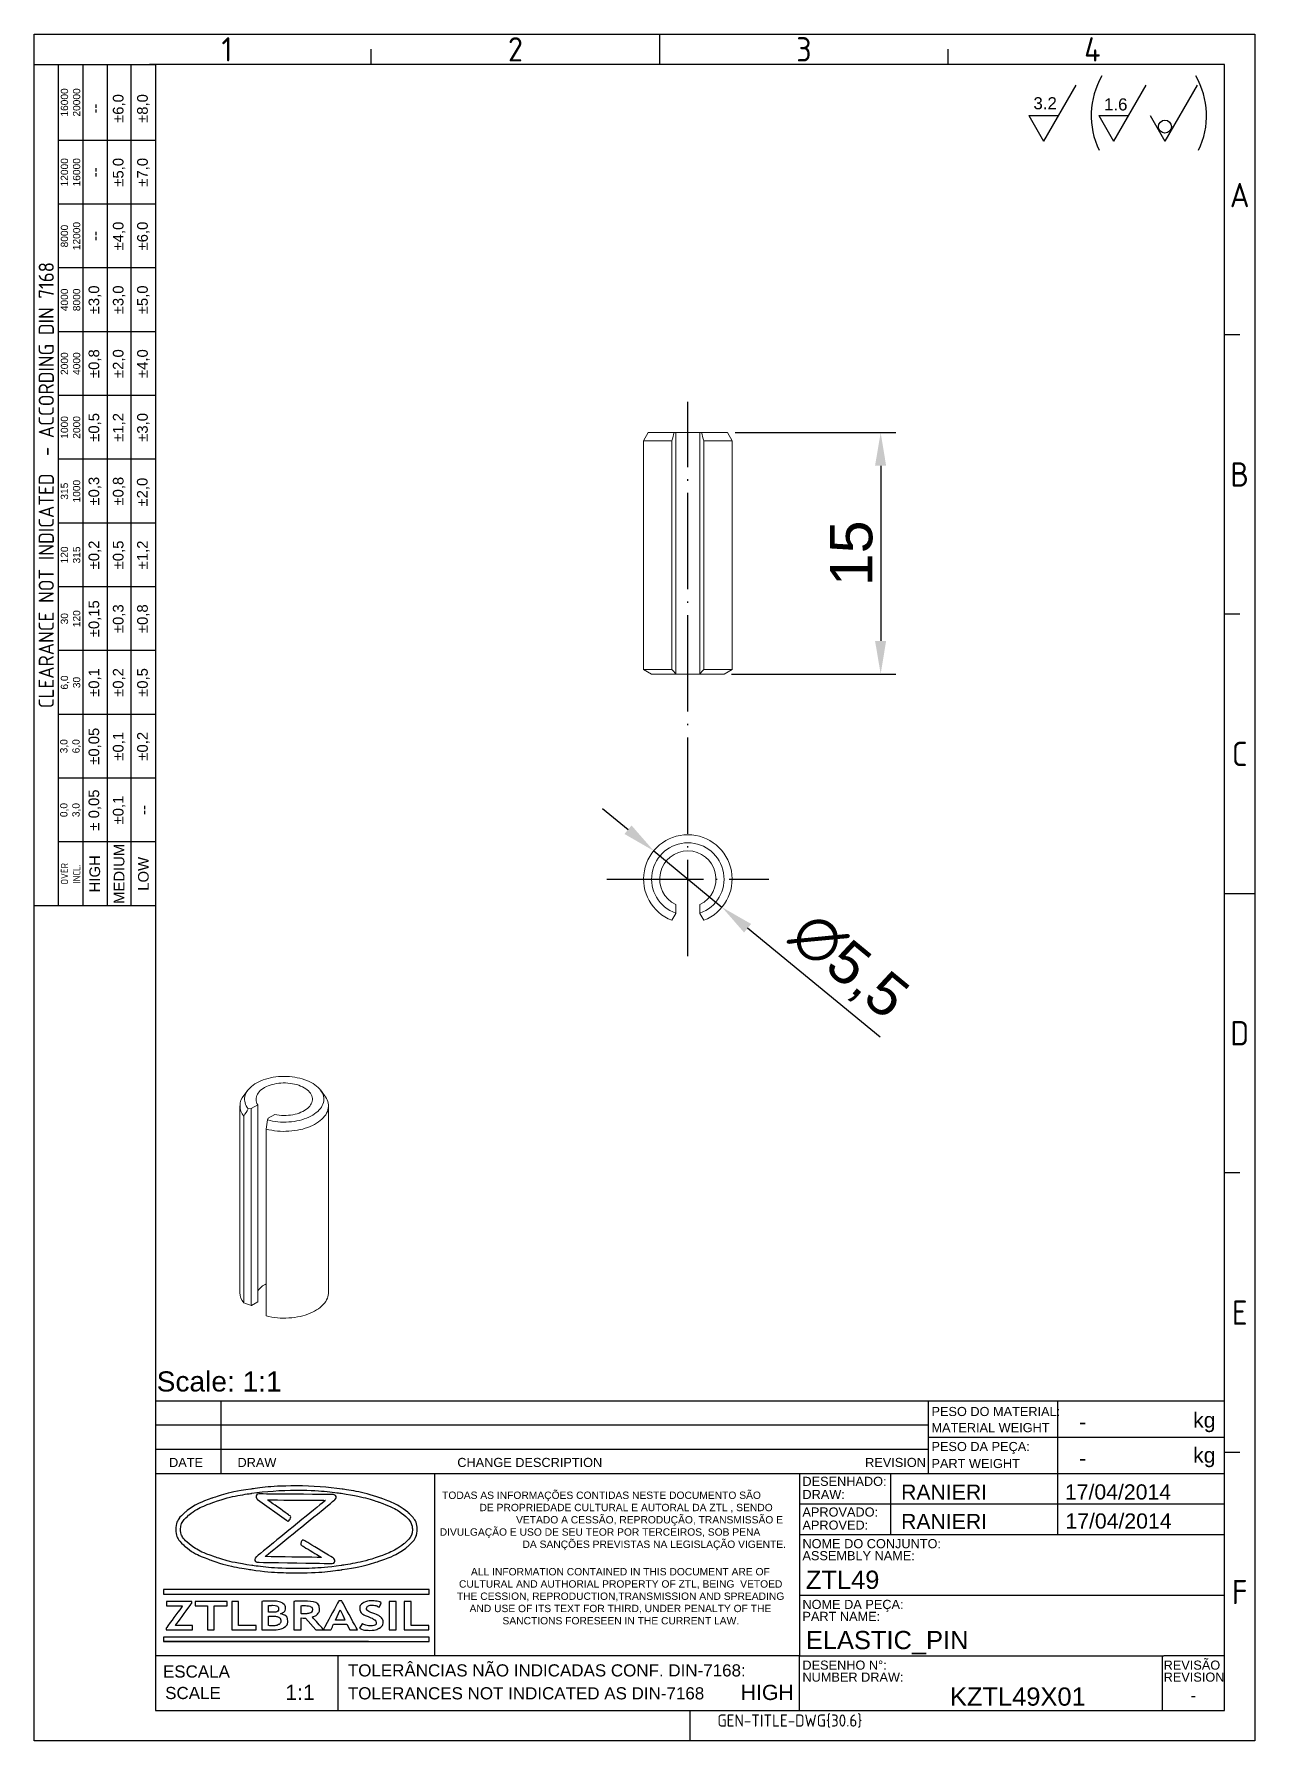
# Model space of a CAD drawing. Header units: millimetres. Extents: x 4656 to 4732, y 1328 to 1434.
import ezdxf
from ezdxf.enums import TextEntityAlignment as Align

# ---------------------------------------------------------------- set-up
doc = ezdxf.new("R2010")
doc.units = ezdxf.units.MM
doc.linetypes.add('ACAD_ISO02W100', pattern=[15, 12, -3])
doc.linetypes.add('ACAD_ISO04W100', pattern=[30, 24, -3, 0, -3])
for name, color, linetype, lineweight in [('AM_0', 7, 'Continuous', 40), ('AM_4', 1, 'ACAD_ISO04W100', 25), ('AM_5', 5, 'Continuous', 25), ('AM_8', 40, 'ACAD_ISO02W100', 35)]:
    doc.layers.add(name, color=color, linetype=linetype, lineweight=lineweight)
doc.layers.add('Camada 1', color=7, linetype='Continuous')
doc.styles.add('ACISOTS', font='isocp.shx', dxfattribs={"height": 1})
doc.styles.get("Standard").update_dxf_attribs({"font": 'arial.ttf'})
doc.dimstyles.new('ISO-25', dxfattribs={"dimscale": 0.75, "dimtxt": 3.5, "dimasz": 2.75, "dimexe": 1.25, "dimexo": 0.625, "dimtad": 1, "dimtxsty": 'Standard', "dimcen": 2.5, "dimadec": 0, "dimazin": 0, "dimtfac": 1, "dimtmove": 0, "dimatfit": 3, "dimfxl": 1, "dimarcsym": 0})

# ---------------------------------------------------------------- blocks, each defined once
blk = doc.blocks.new('*D20')
at = {"layer": 'AM_5', "color": 0, "lineweight": -2, "ltscale": 0.25, "transparency": 16777216}
for p, q in [((4700.05, 1409.19), (4710.04, 1409.19)), ((4709.1, 1407.13), (4709.1, 1396.25)), ((4699.84, 1394.19), (4710.04, 1394.19))]:
    blk.add_line(p, q, dxfattribs=at)
at = {"layer": 'AM_5', "color": 0, "ltscale": 0.25, "transparency": 16777216}
for points in [[(4708.75, 1407.13), (4709.44, 1407.13), (4709.1, 1409.19)], [(4708.75, 1396.25), (4709.44, 1396.25), (4709.1, 1394.19)]]:
    blk.add_solid(points, dxfattribs=at)
at = {"layer": 'Defpoints', "color": 0, "ltscale": 0.25, "transparency": 16777216}
for p in [(4699.58, 1409.19), (4699.37, 1394.19), (4709.1, 1394.19)]:
    blk.add_point(p, dxfattribs=at)
at = {"layer": 'AM_5', "color": 0, "ltscale": 0.25, "transparency": 16777216, "insert": (4707.29, 1401.69), "char_height": 2.625, "attachment_point": 5, "rotation": 90}
blk.add_mtext('15', dxfattribs=at)
blk = doc.blocks.new('*D21')
at = {"layer": 'AM_5', "color": 0, "lineweight": -2, "ltscale": 0.25, "transparency": 16777216}
for p, q in [((4693.4, 1384.51), (4691.81, 1385.82)), ((4695, 1383.2), (4699.24, 1379.7)), ((4709.06, 1371.62), (4700.83, 1378.39))]:
    blk.add_line(p, q, dxfattribs=at)
at = {"layer": 'AM_5', "color": 0, "ltscale": 0.25, "transparency": 16777216}
for points in [[(4693.62, 1384.78), (4693.18, 1384.25), (4695, 1383.2)], [(4701.05, 1378.66), (4700.61, 1378.13), (4699.24, 1379.7)]]:
    blk.add_solid(points, dxfattribs=at)
at = {"layer": 'Defpoints', "color": 0, "ltscale": 0.25, "transparency": 16777216}
for p in [(4695, 1383.2), (4699.24, 1379.7)]:
    blk.add_point(p, dxfattribs=at)
at = {"layer": 'AM_5', "color": 0, "ltscale": 0.25, "transparency": 16777216, "insert": (4707.07, 1375.96), "char_height": 2.625, "attachment_point": 5, "rotation": 320.5273}
blk.add_mtext('∅5,5', dxfattribs=at)

msp = doc.modelspace()

# ---------------------------------------------------------------- linework, layer by layer
at = {"color": 135, "lineweight": 25}
for p, q in [((4656.496, 1327.901), (4656.496, 1433.949)), ((4656.496, 1433.949), (4732.352, 1433.949)), ((4695.368, 1432.062), (4695.368, 1433.949)), ((4732.352, 1433.949), (4732.352, 1327.901)), ((4677.441, 1432.062), (4677.441, 1433.006)), ((4713.294, 1432.062), (4713.294, 1433.006)), ((4658.006, 1379.793), (4658.006, 1432.062)), ((4659.515, 1432.062), (4659.515, 1379.793)), ((4661.025, 1432.062), (4661.025, 1379.793)), ((4662.534, 1379.793), (4662.534, 1432.062)), ((4664.044, 1427.345), (4658.006, 1427.345)), ((4664.044, 1423.382), (4658.006, 1423.382)), ((4664.044, 1419.42), (4658.006, 1419.42)), ((4664.044, 1415.457), (4658.006, 1415.457)), ((4731.409, 1415.268), (4730.465, 1415.268)), ((4664.044, 1411.494), (4658.006, 1411.494)), ((4664.044, 1407.532), (4658.006, 1407.532)), ((4664.044, 1403.569), (4658.006, 1403.569)), ((4664.044, 1399.606), (4658.006, 1399.606)), ((4731.409, 1397.908), (4730.465, 1397.908)), ((4664.044, 1395.644), (4658.006, 1395.644)), ((4664.044, 1391.681), (4658.006, 1391.681)), ((4664.044, 1387.718), (4658.006, 1387.718)), ((4664.044, 1383.756), (4658.006, 1383.756)), ((4730.465, 1380.548), (4732.352, 1380.548)), ((4731.409, 1363.188), (4730.465, 1363.188)), ((4731.409, 1345.827), (4730.465, 1345.827)), ((4697.255, 1327.901), (4697.255, 1329.788)), ((4732.352, 1327.901), (4656.496, 1327.901))]:
    msp.add_line(p, q, dxfattribs=at)
for p, q in [((4730.465, 1432.062), (4663.667, 1432.062)), ((4664.044, 1432.062), (4664.044, 1329.788)), ((4730.465, 1329.788), (4730.465, 1432.062)), ((4664.044, 1349.035), (4730.465, 1349.035)), ((4664.044, 1349.035), (4664.044, 1329.788)), ((4664.044, 1349.035), (4712.067, 1349.035)), ((4668.121, 1344.507), (4668.121, 1349.035)), ((4712.067, 1344.507), (4712.067, 1349.035)), ((4720.087, 1349.035), (4720.087, 1346.771)), ((4730.465, 1329.788), (4730.465, 1349.035)), ((4712.067, 1347.526), (4664.044, 1347.526)), ((4664.044, 1346.016), (4712.067, 1346.016)), ((4712.067, 1346.771), (4730.465, 1346.771)), ((4720.087, 1346.771), (4720.087, 1344.507)), ((4664.044, 1344.507), (4704.048, 1344.507)), ((4681.379, 1344.507), (4681.379, 1333.185)), ((4704.048, 1344.507), (4704.048, 1337.336)), ((4704.048, 1344.507), (4730.465, 1344.507)), ((4709.709, 1344.507), (4709.709, 1340.733)), ((4720.087, 1344.507), (4720.087, 1340.733)), ((4704.048, 1342.62), (4730.465, 1342.62)), ((4704.048, 1340.733), (4730.465, 1340.733)), ((4704.048, 1337.336), (4704.048, 1333.185)), ((4704.048, 1336.959), (4730.465, 1336.959)), ((4704.048, 1333.185), (4664.044, 1333.185)), ((4675.366, 1333.185), (4675.366, 1329.788)), ((4704.048, 1329.788), (4704.048, 1333.185)), ((4704.048, 1333.185), (4726.692, 1333.185)), ((4726.599, 1333.185), (4726.599, 1329.788)), ((4730.465, 1333.185), (4726.692, 1333.185)), ((4664.044, 1329.788), (4730.465, 1329.788)), ((4664.044, 1329.788), (4730.465, 1329.788))]:
    msp.add_line(p, q)
at = {"color": 7, "linetype": 'Continuous', "lineweight": 15}
for p, q in [((4669.789, 1368.349), (4669.525, 1368.008)), ((4674.546, 1368.008), (4674.283, 1368.349)), ((4669.286, 1367.361), (4669.286, 1355.755)), ((4669.803, 1367.171), (4669.988, 1367.199)), ((4670.387, 1367.43), (4669.988, 1367.199)), ((4669.988, 1367.199), (4669.988, 1354.961)), ((4670.387, 1355.18), (4670.387, 1367.43)), ((4674.786, 1355.755), (4674.786, 1367.361)), ((4669.521, 1355.113), (4669.521, 1366.719)), ((4670.924, 1365.909), (4670.924, 1354.304)), ((4671.049, 1366.587), (4670.999, 1366.481)), ((4671.049, 1366.587), (4671.448, 1366.818)), ((4670.387, 1355.18), (4670.005, 1354.96))]:
    msp.add_line(p, q, dxfattribs=at)
at = {"color": 135, "lineweight": 25}
msp.add_lwpolyline([(4664.044, 1432.062), (4664.044, 1379.793), (4656.496, 1379.793), (4656.496, 1432.062)], close=True, dxfattribs=at)
at = {"color": 7, "linetype": 'Continuous', "lineweight": 15, "flags": 128}
for points in [[(4670.999, 1366.481), (4671.155, 1366.442), (4671.316, 1366.411), (4671.48, 1366.385), (4671.646, 1366.366), (4671.814, 1366.354), (4671.984, 1366.349), (4672.153, 1366.35), (4672.322, 1366.358), (4672.49, 1366.373), (4672.655, 1366.394), (4672.818, 1366.422), (4672.977, 1366.456), (4673.131, 1366.497), (4673.28, 1366.543), (4673.423, 1366.596), (4673.56, 1366.654), (4673.69, 1366.717), (4673.811, 1366.785), (4673.924, 1366.858), (4674.029, 1366.935), (4674.123, 1367.016), (4674.208, 1367.101), (4674.283, 1367.189), (4674.346, 1367.28), (4674.399, 1367.373), (4674.441, 1367.468), (4674.471, 1367.564), (4674.49, 1367.661), (4674.497, 1367.759), (4674.492, 1367.857), (4674.476, 1367.954), (4674.448, 1368.051), (4674.409, 1368.146), (4674.358, 1368.239), (4674.297, 1368.331), (4674.224, 1368.419), (4674.141, 1368.505), (4674.049, 1368.586), (4673.946, 1368.665), (4673.835, 1368.738), (4673.715, 1368.808), (4673.587, 1368.872), (4673.452, 1368.931), (4673.31, 1368.984), (4673.162, 1369.032), (4673.009, 1369.074), (4672.851, 1369.109), (4672.689, 1369.139), (4672.524, 1369.161), (4672.357, 1369.177), (4672.188, 1369.187), (4672.018, 1369.19), (4671.849, 1369.185), (4671.68, 1369.175), (4671.514, 1369.157), (4671.349, 1369.133), (4671.188, 1369.103), (4671.031, 1369.066), (4670.879, 1369.023), (4670.732, 1368.974), (4670.591, 1368.919), (4670.457, 1368.859), (4670.331, 1368.794), (4670.213, 1368.724), (4670.103, 1368.649), (4670.003, 1368.57), (4669.912, 1368.487), (4669.832, 1368.401), (4669.761, 1368.312), (4669.702, 1368.22), (4669.654, 1368.127), (4669.617, 1368.031), (4669.591, 1367.934), (4669.577, 1367.837), (4669.575, 1367.739), (4669.584, 1367.641), (4669.605, 1367.544), (4669.638, 1367.448), (4669.682, 1367.354), (4669.737, 1367.261), (4669.803, 1367.171)], [(4671.448, 1366.818), (4671.585, 1366.793), (4671.724, 1366.775), (4671.866, 1366.764), (4672.009, 1366.759), (4672.152, 1366.761), (4672.294, 1366.77), (4672.435, 1366.786), (4672.572, 1366.808), (4672.707, 1366.836), (4672.837, 1366.871), (4672.961, 1366.912), (4673.079, 1366.958), (4673.19, 1367.01), (4673.294, 1367.067), (4673.389, 1367.129), (4673.475, 1367.195), (4673.552, 1367.265), (4673.618, 1367.338), (4673.674, 1367.414), (4673.719, 1367.492), (4673.752, 1367.572), (4673.774, 1367.654), (4673.785, 1367.736), (4673.784, 1367.819), (4673.771, 1367.901), (4673.746, 1367.982), (4673.71, 1368.062), (4673.663, 1368.14), (4673.605, 1368.216), (4673.537, 1368.288), (4673.458, 1368.357), (4673.37, 1368.422), (4673.273, 1368.483), (4673.168, 1368.539), (4673.055, 1368.59), (4672.936, 1368.635), (4672.81, 1368.675), (4672.679, 1368.708), (4672.544, 1368.735), (4672.406, 1368.756), (4672.265, 1368.77), (4672.122, 1368.778), (4671.979, 1368.779), (4671.836, 1368.772), (4671.695, 1368.76), (4671.556, 1368.74), (4671.42, 1368.714), (4671.288, 1368.682), (4671.162, 1368.644), (4671.041, 1368.6), (4670.926, 1368.55), (4670.82, 1368.495), (4670.721, 1368.435), (4670.631, 1368.371), (4670.55, 1368.303), (4670.48, 1368.231), (4670.42, 1368.156), (4670.37, 1368.079), (4670.332, 1367.999), (4670.305, 1367.918), (4670.29, 1367.836), (4670.286, 1367.754), (4670.294, 1367.671), (4670.314, 1367.589), (4670.345, 1367.509), (4670.387, 1367.43)], [(4674.546, 1368.008), (4674.608, 1367.922), (4674.666, 1367.824), (4674.713, 1367.724), (4674.748, 1367.622), (4674.772, 1367.52), (4674.784, 1367.417), (4674.785, 1367.313), (4674.773, 1367.21), (4674.75, 1367.107), (4674.716, 1367.005), (4674.67, 1366.905), (4674.613, 1366.807), (4674.545, 1366.711), (4674.466, 1366.618), (4674.377, 1366.528), (4674.278, 1366.442), (4674.17, 1366.36), (4674.052, 1366.282), (4673.926, 1366.208), (4673.792, 1366.139), (4673.65, 1366.076), (4673.502, 1366.018), (4673.347, 1365.966), (4673.186, 1365.919), (4673.021, 1365.879), (4672.852, 1365.845), (4672.679, 1365.818), (4672.503, 1365.797), (4672.325, 1365.782), (4672.147, 1365.775), (4671.967, 1365.774), (4671.788, 1365.78), (4671.61, 1365.793), (4671.434, 1365.812), (4671.26, 1365.838), (4671.09, 1365.87), (4670.924, 1365.909)], [(4670.924, 1354.304), (4671.09, 1354.265), (4671.26, 1354.232), (4671.434, 1354.206), (4671.61, 1354.187), (4671.788, 1354.174), (4671.967, 1354.169), (4672.147, 1354.169), (4672.325, 1354.177), (4672.503, 1354.191), (4672.679, 1354.212), (4672.852, 1354.239), (4673.021, 1354.273), (4673.186, 1354.314), (4673.347, 1354.36), (4673.502, 1354.412), (4673.65, 1354.47), (4673.792, 1354.534), (4673.926, 1354.602), (4674.052, 1354.676), (4674.17, 1354.754), (4674.278, 1354.837), (4674.377, 1354.923), (4674.466, 1355.013), (4674.545, 1355.106), (4674.613, 1355.202), (4674.67, 1355.3), (4674.716, 1355.4), (4674.75, 1355.501), (4674.773, 1355.604), (4674.785, 1355.707), (4674.786, 1355.755)]]:
    msp.add_lwpolyline(points, dxfattribs=at)
at = {"color": 7, "linetype": 'Continuous', "lineweight": 15}
for centre, radius, start, end in [((4670.297, 1367.361), 1.007, 140.01427, 219.59516), ((4670.347, 1355.779), 1.061, 181.31417, 218.8922), ((4671.391, 1355.184), 1.209, 112.72908, 146.09495)]:
    msp.add_arc(centre, radius, start, end, dxfattribs=at)
for points in [[(4669.803, 1367.171), (4669.709, 1367.02), (4669.615, 1366.87), (4669.521, 1366.719)], [(4670.924, 1365.909), (4670.949, 1366.1), (4670.974, 1366.29), (4670.999, 1366.481)], [(4669.521, 1355.113), (4669.676, 1355.062), (4669.832, 1355.011), (4669.988, 1354.961)], [(4669.988, 1354.961), (4669.994, 1354.96), (4670, 1354.96), (4670.005, 1354.96)]]:
    msp.add_open_spline(points, degree=3, dxfattribs=at)
at = {"layer": 'AM_0', "color": 7, "linetype": 'Continuous', "lineweight": 15}
for p, q in [((4694.657, 1409.188), (4694.368, 1408.688)), ((4694.368, 1408.688), (4694.368, 1394.477)), ((4696.126, 1408.688), (4694.368, 1408.688)), ((4694.657, 1409.188), (4699.579, 1409.188)), ((4696.126, 1394.477), (4696.126, 1408.688)), ((4696.368, 1409.188), (4696.368, 1394.201)), ((4697.868, 1394.201), (4697.868, 1409.188)), ((4699.868, 1408.688), (4698.11, 1408.688)), ((4698.11, 1408.688), (4698.11, 1394.477)), ((4699.868, 1408.688), (4699.579, 1409.188)), ((4699.868, 1394.477), (4699.868, 1408.688)), ((4694.368, 1394.477), (4694.868, 1394.188)), ((4694.368, 1394.477), (4696.126, 1394.477)), ((4699.368, 1394.188), (4694.868, 1394.188)), ((4698.11, 1394.477), (4699.868, 1394.477)), ((4699.368, 1394.188), (4699.868, 1394.477)), ((4696.368, 1379.332), (4696.368, 1379.872)), ((4697.868, 1379.872), (4697.868, 1379.332))]:
    msp.add_line(p, q, dxfattribs=at)
for radius, start, end in [(2.75, 291.14422, 248.85578), (2.25, 289.47122, 250.52878), (1.75, 295.37693, 244.62307)]:
    msp.add_arc((4697.118, 1381.453), radius, start, end, dxfattribs=at)
for points in [[(4696.272, 1409.188), (4696.224, 1409.022), (4696.175, 1408.855), (4696.126, 1408.688)], [(4698.11, 1408.688), (4698.061, 1408.855), (4698.013, 1409.022), (4697.964, 1409.188)], [(4696.126, 1394.477), (4696.207, 1394.385), (4696.287, 1394.293), (4696.368, 1394.201)], [(4696.368, 1394.201), (4696.368, 1394.197), (4696.368, 1394.193), (4696.368, 1394.188)], [(4697.868, 1394.201), (4697.949, 1394.293), (4698.029, 1394.385), (4698.11, 1394.477)], [(4697.868, 1394.188), (4697.868, 1394.193), (4697.868, 1394.197), (4697.868, 1394.201)], [(4696.368, 1379.307), (4696.287, 1379.167), (4696.207, 1379.028), (4696.126, 1378.888)], [(4696.368, 1379.332), (4696.368, 1379.323), (4696.368, 1379.315), (4696.368, 1379.307)], [(4697.868, 1379.307), (4697.868, 1379.315), (4697.868, 1379.323), (4697.868, 1379.332)], [(4698.11, 1378.888), (4698.029, 1379.028), (4697.949, 1379.167), (4697.868, 1379.307)]]:
    msp.add_open_spline(points, degree=3, dxfattribs=at)
at = {"layer": 'AM_4', "ltscale": 0.25}
for p, q in [((4697.118, 1376.653), (4697.118, 1411.108)), ((4692.09, 1381.453), (4702.146, 1381.453))]:
    msp.add_line(p, q, dxfattribs=at)
at = {"layer": 'AM_5'}
for p, q in [((4721.229, 1430.781), (4719.222, 1427.305)), ((4725.574, 1430.781), (4723.568, 1427.305)), ((4728.77, 1430.781), (4726.763, 1427.305)), ((4718.31, 1428.885), (4720.134, 1428.885)), ((4718.31, 1428.885), (4719.222, 1427.305)), ((4722.656, 1428.885), (4724.48, 1428.885)), ((4722.656, 1428.885), (4723.568, 1427.305)), ((4725.851, 1428.885), (4726.763, 1427.305))]:
    msp.add_line(p, q, dxfattribs=at)
msp.add_circle((4726.767, 1428.201), 0.404, dxfattribs=at)
for centre, start, end in [((4727.093, 1428.882), 149.81687, 205.95777), ((4724.438, 1428.882), 334.04223, 30.18313)]:
    msp.add_arc(centre, 4.912, start, end, dxfattribs=at)
at = {"layer": 'AM_8', "color": 0, "linetype": 'Continuous'}
msp.add_line((4664.544, 1334.068), (4677.264, 1334.068), dxfattribs=at)
at = {"layer": 'Camada 1'}
for points, knots in [([(4672.796, 1343.742), (4673.798, 1343.742), (4674.755, 1343.672), (4675.63, 1343.545), (4675.63, 1343.545), (4676.539, 1343.413), (4677.359, 1343.22), (4678.046, 1342.98), (4678.046, 1342.98), (4678.752, 1342.733), (4679.321, 1342.436), (4679.711, 1342.103), (4679.711, 1342.103), (4680.09, 1341.779), (4680.299, 1341.421), (4680.299, 1341.042), (4680.299, 1341.042), (4680.299, 1340.663), (4680.09, 1340.305), (4679.711, 1339.981), (4679.711, 1339.981), (4679.321, 1339.649), (4678.752, 1339.351), (4678.046, 1339.105), (4678.046, 1339.105), (4677.359, 1338.865), (4676.539, 1338.671), (4675.63, 1338.539), (4675.63, 1338.539), (4674.755, 1338.412), (4673.798, 1338.342), (4672.796, 1338.342), (4672.796, 1338.342), (4671.795, 1338.342), (4670.837, 1338.412), (4669.963, 1338.539), (4669.963, 1338.539), (4669.054, 1338.671), (4668.234, 1338.865), (4667.547, 1339.105), (4667.547, 1339.105), (4666.841, 1339.351), (4666.271, 1339.649), (4665.882, 1339.981), (4665.882, 1339.981), (4665.503, 1340.305), (4665.294, 1340.663), (4665.294, 1341.042), (4665.294, 1341.042), (4665.294, 1341.421), (4665.503, 1341.779), (4665.882, 1342.103), (4665.882, 1342.103), (4666.271, 1342.436), (4666.841, 1342.733), (4667.547, 1342.98), (4667.547, 1342.98), (4668.234, 1343.22), (4669.054, 1343.413), (4669.963, 1343.545), (4669.963, 1343.545), (4670.837, 1343.672), (4671.795, 1343.742), (4672.796, 1343.742)], [0, 0, 0, 0, 0.0588235, 0.0588235, 0.0588235, 0.0882353, 0.1176471, 0.1176471, 0.1176471, 0.1470588, 0.1764706, 0.1764706, 0.1764706, 0.2058824, 0.2352941, 0.2352941, 0.2352941, 0.2647059, 0.2941176, 0.2941176, 0.2941176, 0.3235294, 0.3529412, 0.3529412, 0.3529412, 0.3823529, 0.4117647, 0.4117647, 0.4117647, 0.4411765, 0.4705882, 0.4705882, 0.4705882, 0.5, 0.5294118, 0.5294118, 0.5294118, 0.5588235, 0.5882353, 0.5882353, 0.5882353, 0.6176471, 0.6470588, 0.6470588, 0.6470588, 0.6764706, 0.7058824, 0.7058824, 0.7058824, 0.7352941, 0.7647059, 0.7647059, 0.7647059, 0.7941176, 0.8235294, 0.8235294, 0.8235294, 0.8529412, 0.8823529, 0.8823529, 0.8823529, 0.9411765, 1, 1, 1, 1]), ([(4672.796, 1343.476), (4671.812, 1343.476), (4670.873, 1343.407), (4670.017, 1343.283), (4670.017, 1343.283), (4669.127, 1343.154), (4668.326, 1342.966), (4667.656, 1342.732), (4667.656, 1342.732), (4667.004, 1342.504), (4666.479, 1342.236), (4666.121, 1341.94), (4666.121, 1341.94), (4665.782, 1341.66), (4665.594, 1341.357), (4665.594, 1341.042), (4665.594, 1341.042), (4665.594, 1340.728), (4665.782, 1340.424), (4666.121, 1340.144), (4666.121, 1340.144), (4666.479, 1339.849), (4667.004, 1339.58), (4667.656, 1339.352), (4667.656, 1339.352), (4668.326, 1339.119), (4669.127, 1338.93), (4670.017, 1338.801), (4670.017, 1338.801), (4670.873, 1338.677), (4671.812, 1338.609), (4672.796, 1338.609), (4672.796, 1338.609), (4673.781, 1338.609), (4674.72, 1338.677), (4675.576, 1338.801), (4675.576, 1338.801), (4676.466, 1338.93), (4677.267, 1339.119), (4677.937, 1339.352), (4677.937, 1339.352), (4678.588, 1339.58), (4679.114, 1339.849), (4679.472, 1340.144), (4679.472, 1340.144), (4679.811, 1340.424), (4679.999, 1340.728), (4679.999, 1341.042), (4679.999, 1341.042), (4679.999, 1341.357), (4679.811, 1341.66), (4679.472, 1341.94), (4679.472, 1341.94), (4679.114, 1342.236), (4678.588, 1342.504), (4677.937, 1342.732), (4677.937, 1342.732), (4677.267, 1342.966), (4676.466, 1343.154), (4675.576, 1343.283), (4675.576, 1343.283), (4674.72, 1343.407), (4673.781, 1343.476), (4672.796, 1343.476)], [0, 0, 0, 0, 0.0588235, 0.0588235, 0.0588235, 0.0882353, 0.1176471, 0.1176471, 0.1176471, 0.1470588, 0.1764706, 0.1764706, 0.1764706, 0.2058824, 0.2352941, 0.2352941, 0.2352941, 0.2647059, 0.2941176, 0.2941176, 0.2941176, 0.3235294, 0.3529412, 0.3529412, 0.3529412, 0.3823529, 0.4117647, 0.4117647, 0.4117647, 0.4411765, 0.4705882, 0.4705882, 0.4705882, 0.5, 0.5294118, 0.5294118, 0.5294118, 0.5588235, 0.5882353, 0.5882353, 0.5882353, 0.6176471, 0.6470588, 0.6470588, 0.6470588, 0.6764706, 0.7058824, 0.7058824, 0.7058824, 0.7352941, 0.7647059, 0.7647059, 0.7647059, 0.7941176, 0.8235294, 0.8235294, 0.8235294, 0.8529412, 0.8823529, 0.8823529, 0.8823529, 0.9411765, 1, 1, 1, 1]), ([(4672.172, 1341.617), (4672.172, 1341.617), (4670.375, 1342.905), (4670.375, 1342.905), (4670.375, 1342.905), (4670.241, 1343.001), (4670.295, 1343.244), (4670.453, 1343.243), (4670.453, 1343.243), (4670.453, 1343.243), (4675.095, 1343.206), (4675.095, 1343.206), (4675.095, 1343.206), (4675.248, 1343.205), (4675.304, 1342.975), (4675.18, 1342.874), (4675.18, 1342.874), (4675.18, 1342.874), (4670.858, 1339.352), (4670.858, 1339.352), (4670.858, 1339.352), (4670.858, 1339.352), (4674.361, 1339.296), (4674.361, 1339.296), (4674.361, 1339.296), (4674.361, 1339.296), (4673.183, 1340.006), (4673.183, 1340.006), (4673.183, 1340.006), (4673.105, 1340.053), (4673.028, 1340.099), (4673.095, 1340.261), (4673.095, 1340.261), (4673.163, 1340.423), (4673.24, 1340.376), (4673.318, 1340.33), (4673.318, 1340.33), (4673.318, 1340.33), (4675.084, 1339.266), (4675.084, 1339.266), (4675.084, 1339.266), (4675.229, 1339.179), (4675.177, 1338.919), (4675.015, 1338.922), (4675.015, 1338.922), (4675.015, 1338.922), (4670.373, 1338.997), (4670.373, 1338.997), (4670.373, 1338.997), (4670.22, 1338.999), (4670.165, 1339.228), (4670.289, 1339.329), (4670.289, 1339.329), (4670.289, 1339.329), (4674.606, 1342.846), (4674.606, 1342.846), (4674.606, 1342.846), (4674.606, 1342.846), (4671.008, 1342.875), (4671.008, 1342.875), (4671.008, 1342.875), (4671.008, 1342.875), (4672.328, 1341.929), (4672.328, 1341.929), (4672.328, 1341.929), (4672.401, 1341.877), (4672.475, 1341.824), (4672.397, 1341.668), (4672.397, 1341.668), (4672.319, 1341.512), (4672.246, 1341.564), (4672.172, 1341.617)], [0, 0, 0, 0, 0.0526316, 0.0526316, 0.0526316, 0.0789474, 0.1052632, 0.1052632, 0.1052632, 0.1315789, 0.1578947, 0.1578947, 0.1578947, 0.1842105, 0.2105263, 0.2105263, 0.2105263, 0.2368421, 0.2631579, 0.2631579, 0.2631579, 0.2894737, 0.3157895, 0.3157895, 0.3157895, 0.3421053, 0.3684211, 0.3684211, 0.3684211, 0.3947368, 0.4210526, 0.4210526, 0.4210526, 0.4473684, 0.4736842, 0.4736842, 0.4736842, 0.5, 0.5263158, 0.5263158, 0.5263158, 0.5526316, 0.5789474, 0.5789474, 0.5789474, 0.6052632, 0.6315789, 0.6315789, 0.6315789, 0.6578947, 0.6842105, 0.6842105, 0.6842105, 0.7105263, 0.7368421, 0.7368421, 0.7368421, 0.7631579, 0.7894737, 0.7894737, 0.7894737, 0.8157895, 0.8421053, 0.8421053, 0.8421053, 0.8684211, 0.8947368, 0.8947368, 0.8947368, 0.9473684, 1, 1, 1, 1]), ([(4664.576, 1337.3), (4664.576, 1337.3), (4681.017, 1337.3), (4681.017, 1337.3), (4681.017, 1337.3), (4681.017, 1337.3), (4681.049, 1337.3), (4681.049, 1337.3), (4681.049, 1337.3), (4681.049, 1337.3), (4681.049, 1337.268), (4681.049, 1337.268), (4681.049, 1337.268), (4681.049, 1337.268), (4681.049, 1337.054), (4681.049, 1337.054), (4681.049, 1337.054), (4681.049, 1337.054), (4681.049, 1337.022), (4681.049, 1337.022), (4681.049, 1337.022), (4681.049, 1337.022), (4681.017, 1337.022), (4681.017, 1337.022), (4681.017, 1337.022), (4681.017, 1337.022), (4664.576, 1337.022), (4664.576, 1337.022), (4664.576, 1337.022), (4664.576, 1337.022), (4664.544, 1337.022), (4664.544, 1337.022), (4664.544, 1337.022), (4664.544, 1337.022), (4664.544, 1337.054), (4664.544, 1337.054), (4664.544, 1337.054), (4664.544, 1337.054), (4664.544, 1337.268), (4664.544, 1337.268), (4664.544, 1337.268), (4664.544, 1337.268), (4664.544, 1337.3), (4664.544, 1337.3), (4664.544, 1337.3), (4664.544, 1337.3), (4664.576, 1337.3), (4664.576, 1337.3)], [0, 0, 0, 0, 0.0769231, 0.0769231, 0.0769231, 0.1153846, 0.1538462, 0.1538462, 0.1538462, 0.1923077, 0.2307692, 0.2307692, 0.2307692, 0.2692308, 0.3076923, 0.3076923, 0.3076923, 0.3461538, 0.3846154, 0.3846154, 0.3846154, 0.4230769, 0.4615385, 0.4615385, 0.4615385, 0.5, 0.5384615, 0.5384615, 0.5384615, 0.5769231, 0.6153846, 0.6153846, 0.6153846, 0.6538462, 0.6923077, 0.6923077, 0.6923077, 0.7307692, 0.7692308, 0.7692308, 0.7692308, 0.8076923, 0.8461538, 0.8461538, 0.8461538, 0.9230769, 1, 1, 1, 1]), ([(4664.707, 1334.798), (4664.707, 1334.798), (4664.707, 1334.9), (4664.707, 1334.9), (4664.707, 1334.9), (4664.707, 1334.9), (4665.713, 1336.291), (4665.713, 1336.291), (4665.713, 1336.291), (4665.713, 1336.291), (4664.724, 1336.291), (4664.724, 1336.291), (4664.724, 1336.291), (4664.724, 1336.291), (4664.724, 1336.57), (4664.724, 1336.57), (4664.724, 1336.57), (4664.724, 1336.57), (4666.296, 1336.57), (4666.296, 1336.57), (4666.296, 1336.57), (4666.296, 1336.57), (4666.296, 1336.469), (4666.296, 1336.469), (4666.296, 1336.469), (4666.296, 1336.469), (4665.287, 1335.078), (4665.287, 1335.078), (4665.287, 1335.078), (4665.287, 1335.078), (4666.332, 1335.078), (4666.332, 1335.078), (4666.332, 1335.078), (4666.332, 1335.078), (4666.332, 1334.798), (4666.332, 1334.798), (4666.332, 1334.798), (4666.332, 1334.798), (4664.707, 1334.798), (4664.707, 1334.798)], [0, 0, 0, 0, 0.0909091, 0.0909091, 0.0909091, 0.1363636, 0.1818182, 0.1818182, 0.1818182, 0.2272727, 0.2727273, 0.2727273, 0.2727273, 0.3181818, 0.3636364, 0.3636364, 0.3636364, 0.4090909, 0.4545455, 0.4545455, 0.4545455, 0.5, 0.5454545, 0.5454545, 0.5454545, 0.5909091, 0.6363636, 0.6363636, 0.6363636, 0.6818182, 0.7272727, 0.7272727, 0.7272727, 0.7727273, 0.8181818, 0.8181818, 0.8181818, 0.9090909, 1, 1, 1, 1]), ([(4667.692, 1336.291), (4667.692, 1336.291), (4667.692, 1334.798), (4667.692, 1334.798), (4667.692, 1334.798), (4667.692, 1334.798), (4667.264, 1334.798), (4667.264, 1334.798), (4667.264, 1334.798), (4667.264, 1334.798), (4667.264, 1336.291), (4667.264, 1336.291), (4667.264, 1336.291), (4667.264, 1336.291), (4666.497, 1336.291), (4666.497, 1336.291), (4666.497, 1336.291), (4666.497, 1336.291), (4666.497, 1336.57), (4666.497, 1336.57), (4666.497, 1336.57), (4666.497, 1336.57), (4668.493, 1336.57), (4668.493, 1336.57), (4668.493, 1336.57), (4668.493, 1336.57), (4668.493, 1336.291), (4668.493, 1336.291), (4668.493, 1336.291), (4668.493, 1336.291), (4667.692, 1336.291), (4667.692, 1336.291)], [0, 0, 0, 0, 0.1111111, 0.1111111, 0.1111111, 0.1666667, 0.2222222, 0.2222222, 0.2222222, 0.2777778, 0.3333333, 0.3333333, 0.3333333, 0.3888889, 0.4444444, 0.4444444, 0.4444444, 0.5, 0.5555556, 0.5555556, 0.5555556, 0.6111111, 0.6666667, 0.6666667, 0.6666667, 0.7222222, 0.7777778, 0.7777778, 0.7777778, 0.8888889, 1, 1, 1, 1]), ([(4668.773, 1334.798), (4668.773, 1334.798), (4668.773, 1336.57), (4668.773, 1336.57), (4668.773, 1336.57), (4668.773, 1336.57), (4669.201, 1336.57), (4669.201, 1336.57), (4669.201, 1336.57), (4669.201, 1336.57), (4669.201, 1335.078), (4669.201, 1335.078), (4669.201, 1335.078), (4669.201, 1335.078), (4670.291, 1335.078), (4670.291, 1335.078), (4670.291, 1335.078), (4670.291, 1335.078), (4670.291, 1334.798), (4670.291, 1334.798), (4670.291, 1334.798), (4670.291, 1334.798), (4668.773, 1334.798), (4668.773, 1334.798)], [0, 0, 0, 0, 0.1428571, 0.1428571, 0.1428571, 0.2142857, 0.2857143, 0.2857143, 0.2857143, 0.3571429, 0.4285714, 0.4285714, 0.4285714, 0.5, 0.5714286, 0.5714286, 0.5714286, 0.6428571, 0.7142857, 0.7142857, 0.7142857, 0.8571429, 1, 1, 1, 1]), ([(4671.374, 1334.798), (4671.374, 1334.798), (4670.636, 1334.798), (4670.636, 1334.798), (4670.636, 1334.798), (4670.636, 1334.798), (4670.636, 1336.569), (4670.636, 1336.569), (4670.636, 1336.569), (4670.961, 1336.58), (4671.189, 1336.586), (4671.319, 1336.586), (4671.319, 1336.586), (4671.57, 1336.586), (4671.765, 1336.547), (4671.906, 1336.468), (4671.906, 1336.468), (4672.047, 1336.389), (4672.117, 1336.277), (4672.117, 1336.131), (4672.117, 1336.131), (4672.117, 1335.991), (4672.016, 1335.88), (4671.815, 1335.799), (4671.815, 1335.799), (4672.114, 1335.722), (4672.264, 1335.564), (4672.264, 1335.324), (4672.264, 1335.324), (4672.264, 1335.163), (4672.181, 1335.035), (4672.016, 1334.94), (4672.016, 1334.94), (4671.85, 1334.846), (4671.636, 1334.798), (4671.374, 1334.798)], [0, 0, 0, 0, 0.1, 0.1, 0.1, 0.15, 0.2, 0.2, 0.2, 0.25, 0.3, 0.3, 0.3, 0.35, 0.4, 0.4, 0.4, 0.45, 0.5, 0.5, 0.5, 0.55, 0.6, 0.6, 0.6, 0.65, 0.7, 0.7, 0.7, 0.75, 0.8, 0.8, 0.8, 0.9, 1, 1, 1, 1]), ([(4671.064, 1336.318), (4671.064, 1336.318), (4671.064, 1335.893), (4671.064, 1335.893), (4671.064, 1335.893), (4671.13, 1335.89), (4671.199, 1335.888), (4671.271, 1335.888), (4671.271, 1335.888), (4671.55, 1335.888), (4671.689, 1335.965), (4671.689, 1336.119), (4671.689, 1336.119), (4671.689, 1336.255), (4671.563, 1336.323), (4671.31, 1336.323), (4671.31, 1336.323), (4671.243, 1336.323), (4671.161, 1336.321), (4671.064, 1336.318)], [0, 0, 0, 0, 0.1666667, 0.1666667, 0.1666667, 0.25, 0.3333333, 0.3333333, 0.3333333, 0.4166667, 0.5, 0.5, 0.5, 0.5833333, 0.6666667, 0.6666667, 0.6666667, 0.8333333, 1, 1, 1, 1]), ([(4674.002, 1334.798), (4674.002, 1334.798), (4673.359, 1335.53), (4673.359, 1335.53), (4673.359, 1335.53), (4673.294, 1335.531), (4673.203, 1335.534), (4673.087, 1335.539), (4673.087, 1335.539), (4673.087, 1335.539), (4673.087, 1334.798), (4673.087, 1334.798), (4673.087, 1334.798), (4673.087, 1334.798), (4672.642, 1334.798), (4672.642, 1334.798), (4672.642, 1334.798), (4672.642, 1334.798), (4672.642, 1336.57), (4672.642, 1336.57), (4672.642, 1336.57), (4672.666, 1336.57), (4672.759, 1336.573), (4672.921, 1336.579), (4672.921, 1336.579), (4673.082, 1336.586), (4673.212, 1336.588), (4673.311, 1336.588), (4673.311, 1336.588), (4673.923, 1336.588), (4674.229, 1336.414), (4674.229, 1336.066), (4674.229, 1336.066), (4674.229, 1335.961), (4674.187, 1335.866), (4674.102, 1335.779), (4674.102, 1335.779), (4674.018, 1335.693), (4673.911, 1335.632), (4673.783, 1335.597), (4673.783, 1335.597), (4673.783, 1335.597), (4674.496, 1334.798), (4674.496, 1334.798), (4674.496, 1334.798), (4674.496, 1334.798), (4674.002, 1334.798), (4674.002, 1334.798)], [0, 0, 0, 0, 0.0769231, 0.0769231, 0.0769231, 0.1153846, 0.1538462, 0.1538462, 0.1538462, 0.1923077, 0.2307692, 0.2307692, 0.2307692, 0.2692308, 0.3076923, 0.3076923, 0.3076923, 0.3461538, 0.3846154, 0.3846154, 0.3846154, 0.4230769, 0.4615385, 0.4615385, 0.4615385, 0.5, 0.5384615, 0.5384615, 0.5384615, 0.5769231, 0.6153846, 0.6153846, 0.6153846, 0.6538462, 0.6923077, 0.6923077, 0.6923077, 0.7307692, 0.7692308, 0.7692308, 0.7692308, 0.8076923, 0.8461538, 0.8461538, 0.8461538, 0.9230769, 1, 1, 1, 1]), ([(4673.087, 1336.297), (4673.087, 1336.297), (4673.087, 1335.805), (4673.087, 1335.805), (4673.087, 1335.805), (4673.166, 1335.8), (4673.226, 1335.797), (4673.268, 1335.797), (4673.268, 1335.797), (4673.447, 1335.797), (4673.578, 1335.816), (4673.66, 1335.853), (4673.66, 1335.853), (4673.743, 1335.89), (4673.785, 1335.962), (4673.785, 1336.069), (4673.785, 1336.069), (4673.785, 1336.157), (4673.741, 1336.218), (4673.651, 1336.252), (4673.651, 1336.252), (4673.562, 1336.287), (4673.423, 1336.304), (4673.232, 1336.304), (4673.232, 1336.304), (4673.185, 1336.304), (4673.137, 1336.302), (4673.087, 1336.297)], [0, 0, 0, 0, 0.125, 0.125, 0.125, 0.1875, 0.25, 0.25, 0.25, 0.3125, 0.375, 0.375, 0.375, 0.4375, 0.5, 0.5, 0.5, 0.5625, 0.625, 0.625, 0.625, 0.6875, 0.75, 0.75, 0.75, 0.875, 1, 1, 1, 1]), ([(4676.109, 1334.798), (4676.109, 1334.798), (4675.933, 1335.157), (4675.933, 1335.157), (4675.933, 1335.157), (4675.933, 1335.157), (4675.106, 1335.157), (4675.106, 1335.157), (4675.106, 1335.157), (4675.106, 1335.157), (4674.938, 1334.798), (4674.938, 1334.798), (4674.938, 1334.798), (4674.938, 1334.798), (4674.463, 1334.798), (4674.463, 1334.798), (4674.463, 1334.798), (4674.463, 1334.798), (4675.424, 1336.595), (4675.424, 1336.595), (4675.424, 1336.595), (4675.424, 1336.595), (4675.612, 1336.595), (4675.612, 1336.595), (4675.612, 1336.595), (4675.612, 1336.595), (4676.581, 1334.798), (4676.581, 1334.798), (4676.581, 1334.798), (4676.581, 1334.798), (4676.109, 1334.798), (4676.109, 1334.798)], [0, 0, 0, 0, 0.1111111, 0.1111111, 0.1111111, 0.1666667, 0.2222222, 0.2222222, 0.2222222, 0.2777778, 0.3333333, 0.3333333, 0.3333333, 0.3888889, 0.4444444, 0.4444444, 0.4444444, 0.5, 0.5555556, 0.5555556, 0.5555556, 0.6111111, 0.6666667, 0.6666667, 0.6666667, 0.7222222, 0.7777778, 0.7777778, 0.7777778, 0.8888889, 1, 1, 1, 1]), ([(4676.721, 1334.896), (4676.721, 1334.896), (4676.88, 1335.178), (4676.88, 1335.178), (4676.88, 1335.178), (4677.048, 1335.091), (4677.214, 1335.048), (4677.378, 1335.048), (4677.378, 1335.048), (4677.63, 1335.048), (4677.755, 1335.112), (4677.755, 1335.241), (4677.755, 1335.241), (4677.755, 1335.302), (4677.725, 1335.359), (4677.666, 1335.414), (4677.666, 1335.414), (4677.607, 1335.469), (4677.485, 1335.53), (4677.3, 1335.598), (4677.3, 1335.598), (4677.115, 1335.667), (4676.99, 1335.723), (4676.926, 1335.766), (4676.926, 1335.766), (4676.862, 1335.811), (4676.813, 1335.863), (4676.778, 1335.923), (4676.778, 1335.923), (4676.744, 1335.984), (4676.726, 1336.05), (4676.726, 1336.124), (4676.726, 1336.124), (4676.726, 1336.261), (4676.795, 1336.375), (4676.931, 1336.465), (4676.931, 1336.465), (4677.068, 1336.555), (4677.243, 1336.6), (4677.457, 1336.6), (4677.457, 1336.6), (4677.736, 1336.6), (4677.94, 1336.562), (4678.071, 1336.486), (4678.071, 1336.486), (4678.071, 1336.486), (4677.941, 1336.215), (4677.941, 1336.215), (4677.941, 1336.215), (4677.791, 1336.294), (4677.632, 1336.333), (4677.466, 1336.333), (4677.466, 1336.333), (4677.367, 1336.333), (4677.29, 1336.314), (4677.236, 1336.276), (4677.236, 1336.276), (4677.181, 1336.238), (4677.154, 1336.188), (4677.154, 1336.126), (4677.154, 1336.126), (4677.154, 1336.025), (4677.307, 1335.919), (4677.613, 1335.809), (4677.613, 1335.809), (4677.775, 1335.752), (4677.891, 1335.698), (4677.962, 1335.649), (4677.962, 1335.649), (4678.034, 1335.6), (4678.088, 1335.543), (4678.125, 1335.479), (4678.125, 1335.479), (4678.163, 1335.414), (4678.181, 1335.341), (4678.181, 1335.262), (4678.181, 1335.262), (4678.181, 1335.118), (4678.104, 1335), (4677.95, 1334.907), (4677.95, 1334.907), (4677.796, 1334.814), (4677.589, 1334.768), (4677.33, 1334.768), (4677.33, 1334.768), (4677.105, 1334.768), (4676.903, 1334.811), (4676.721, 1334.896)], [0, 0, 0, 0, 0.0434783, 0.0434783, 0.0434783, 0.0652174, 0.0869565, 0.0869565, 0.0869565, 0.1086957, 0.1304348, 0.1304348, 0.1304348, 0.1521739, 0.173913, 0.173913, 0.173913, 0.1956522, 0.2173913, 0.2173913, 0.2173913, 0.2391304, 0.2608696, 0.2608696, 0.2608696, 0.2826087, 0.3043478, 0.3043478, 0.3043478, 0.326087, 0.3478261, 0.3478261, 0.3478261, 0.3695652, 0.3913043, 0.3913043, 0.3913043, 0.4130435, 0.4347826, 0.4347826, 0.4347826, 0.4565217, 0.4782609, 0.4782609, 0.4782609, 0.5, 0.5217391, 0.5217391, 0.5217391, 0.5434783, 0.5652174, 0.5652174, 0.5652174, 0.5869565, 0.6086957, 0.6086957, 0.6086957, 0.6304348, 0.6521739, 0.6521739, 0.6521739, 0.673913, 0.6956522, 0.6956522, 0.6956522, 0.7173913, 0.7391304, 0.7391304, 0.7391304, 0.7608696, 0.7826087, 0.7826087, 0.7826087, 0.8043478, 0.826087, 0.826087, 0.826087, 0.8478261, 0.8695652, 0.8695652, 0.8695652, 0.8913043, 0.9130435, 0.9130435, 0.9130435, 0.9565217, 1, 1, 1, 1]), ([(4678.568, 1334.798), (4678.568, 1334.798), (4678.568, 1336.57), (4678.568, 1336.57), (4678.568, 1336.57), (4678.568, 1336.57), (4678.996, 1336.57), (4678.996, 1336.57), (4678.996, 1336.57), (4678.996, 1336.57), (4678.996, 1334.798), (4678.996, 1334.798), (4678.996, 1334.798), (4678.996, 1334.798), (4678.568, 1334.798), (4678.568, 1334.798)], [0, 0, 0, 0, 0.2, 0.2, 0.2, 0.3, 0.4, 0.4, 0.4, 0.5, 0.6, 0.6, 0.6, 0.8, 1, 1, 1, 1]), ([(4679.498, 1334.798), (4679.498, 1334.798), (4679.498, 1336.57), (4679.498, 1336.57), (4679.498, 1336.57), (4679.498, 1336.57), (4679.926, 1336.57), (4679.926, 1336.57), (4679.926, 1336.57), (4679.926, 1336.57), (4679.926, 1335.078), (4679.926, 1335.078), (4679.926, 1335.078), (4679.926, 1335.078), (4681.016, 1335.078), (4681.016, 1335.078), (4681.016, 1335.078), (4681.016, 1335.078), (4681.016, 1334.798), (4681.016, 1334.798), (4681.016, 1334.798), (4681.016, 1334.798), (4679.498, 1334.798), (4679.498, 1334.798)], [0, 0, 0, 0, 0.1428571, 0.1428571, 0.1428571, 0.2142857, 0.2857143, 0.2857143, 0.2857143, 0.3571429, 0.4285714, 0.4285714, 0.4285714, 0.5, 0.5714286, 0.5714286, 0.5714286, 0.6428571, 0.7142857, 0.7142857, 0.7142857, 0.8571429, 1, 1, 1, 1]), ([(4671.064, 1335.648), (4671.064, 1335.648), (4671.064, 1335.062), (4671.064, 1335.062), (4671.064, 1335.062), (4671.151, 1335.056), (4671.221, 1335.053), (4671.275, 1335.053), (4671.275, 1335.053), (4671.466, 1335.053), (4671.604, 1335.077), (4671.69, 1335.125), (4671.69, 1335.125), (4671.776, 1335.172), (4671.82, 1335.252), (4671.82, 1335.362), (4671.82, 1335.362), (4671.82, 1335.463), (4671.78, 1335.536), (4671.699, 1335.582), (4671.699, 1335.582), (4671.619, 1335.628), (4671.479, 1335.651), (4671.28, 1335.651), (4671.28, 1335.651), (4671.238, 1335.651), (4671.166, 1335.65), (4671.064, 1335.648)], [0, 0, 0, 0, 0.125, 0.125, 0.125, 0.1875, 0.25, 0.25, 0.25, 0.3125, 0.375, 0.375, 0.375, 0.4375, 0.5, 0.5, 0.5, 0.5625, 0.625, 0.625, 0.625, 0.6875, 0.75, 0.75, 0.75, 0.875, 1, 1, 1, 1]), ([(4675.518, 1336.053), (4675.518, 1336.053), (4675.228, 1335.398), (4675.228, 1335.398), (4675.228, 1335.398), (4675.228, 1335.398), (4675.808, 1335.398), (4675.808, 1335.398), (4675.808, 1335.398), (4675.808, 1335.398), (4675.518, 1336.053), (4675.518, 1336.053)], [0, 0, 0, 0, 0.25, 0.25, 0.25, 0.375, 0.5, 0.5, 0.5, 0.75, 1, 1, 1, 1]), ([(4664.576, 1334.346), (4664.576, 1334.346), (4681.017, 1334.346), (4681.017, 1334.346), (4681.017, 1334.346), (4681.017, 1334.346), (4681.049, 1334.346), (4681.049, 1334.346), (4681.049, 1334.346), (4681.049, 1334.346), (4681.049, 1334.314), (4681.049, 1334.314), (4681.049, 1334.314), (4681.049, 1334.314), (4681.049, 1334.1), (4681.049, 1334.1), (4681.049, 1334.1), (4681.049, 1334.1), (4681.049, 1334.068), (4681.049, 1334.068), (4681.049, 1334.068), (4681.049, 1334.068), (4681.017, 1334.068), (4681.017, 1334.068), (4681.017, 1334.068), (4681.017, 1334.068), (4664.576, 1334.068), (4664.576, 1334.068), (4664.576, 1334.068), (4664.576, 1334.068), (4664.544, 1334.068), (4664.544, 1334.068), (4664.544, 1334.068), (4664.544, 1334.068), (4664.544, 1334.1), (4664.544, 1334.1), (4664.544, 1334.1), (4664.544, 1334.1), (4664.544, 1334.314), (4664.544, 1334.314), (4664.544, 1334.314), (4664.544, 1334.314), (4664.544, 1334.346), (4664.544, 1334.346), (4664.544, 1334.346), (4664.544, 1334.346), (4664.576, 1334.346), (4664.576, 1334.346)], [0, 0, 0, 0, 0.0769231, 0.0769231, 0.0769231, 0.1153846, 0.1538462, 0.1538462, 0.1538462, 0.1923077, 0.2307692, 0.2307692, 0.2307692, 0.2692308, 0.3076923, 0.3076923, 0.3076923, 0.3461538, 0.3846154, 0.3846154, 0.3846154, 0.4230769, 0.4615385, 0.4615385, 0.4615385, 0.5, 0.5384615, 0.5384615, 0.5384615, 0.5769231, 0.6153846, 0.6153846, 0.6153846, 0.6538462, 0.6923077, 0.6923077, 0.6923077, 0.7307692, 0.7692308, 0.7692308, 0.7692308, 0.8076923, 0.8461538, 0.8461538, 0.8461538, 0.9230769, 1, 1, 1, 1])]:
    msp.add_open_spline(points, degree=3, knots=knots, dxfattribs=at)

# ---------------------------------------------------------------- texts
at = {"color": 135, "lineweight": 25, "style": 'ACISOTS'}
for s, p in [('1', (4668.478, 1433.006)), ('2', (4686.405, 1433.006)), ('3', (4704.331, 1433.006)), ('4', (4722.257, 1433.006)), ('A', (4731.409, 1423.948)), ('B', (4731.409, 1406.588)), ('C', (4731.409, 1389.228)), ('D', (4731.409, 1371.868)), ('E', (4731.409, 1354.508)), ('F', (4731.409, 1337.147))]:
    msp.add_text(s, height=1.51, dxfattribs=at).set_placement(p, align=Align.MIDDLE)
for s, height, p in [('PESO DO MATERIAL:', 0.56609, (4712.257, 1348.084)), ('kg', 0.9435, (4728.515, 1347.36)), ('MATERIAL WEIGHT', 0.56609, (4712.257, 1347.081)), ('PESO DA PEÇA:', 0.56609, (4712.257, 1345.908)), ('kg', 0.9435, (4728.515, 1345.183)), ('DATE', 0.5661, (4664.88, 1344.918)), ('DRAW', 0.5661, (4669.133, 1344.918)), ('CHANGE DESCRIPTION', 0.56609, (4682.792, 1344.918)), ('REVISION', 0.5661, (4708.133, 1344.918)), ('PART WEIGHT', 0.56609, (4712.257, 1344.851)), ('DESENHADO:', 0.5661, (4704.238, 1343.744)), ('DRAW:', 0.5661, (4704.238, 1342.93)), ('APROVADO:', 0.5661, (4704.238, 1341.838)), ('APROVED:', 0.5661, (4704.238, 1341.024)), ('ASSEMBLY NAME:', 0.56609, (4704.238, 1339.126)), ('NOME DO CONJUNTO:', 0.56609, (4704.238, 1339.872)), ('NOME DA PEÇA:', 0.56609, (4704.238, 1336.098)), ('PART NAME:', 0.5661, (4704.238, 1335.353)), ('REVISÃO', 0.5661, (4726.683, 1332.324)), ('ESCALA', 0.7548, (4664.501, 1331.833)), ('TOLERÂNCIAS NÃO INDICADAS CONF. DIN-7168:', 0.75479, (4675.991, 1331.903)), ('DESENHO N%%d:', 0.56609, (4704.238, 1332.324)), ('NUMBER DRAW:', 0.56609, (4704.238, 1331.579)), ('REVISION', 0.5661, (4726.683, 1331.579)), ('SCALE', 0.7548, (4664.638, 1330.499)), ('TOLERANCES NOT INDICATED AS DIN-7168', 0.75479, (4675.991, 1330.479))]:
    msp.add_text(s, height=height).set_placement(p)
at = {"color": 135, "lineweight": 25, "attachment_point": 5, "rotation": 90}
for s, insert, char_height, width in [('16000\\P20000', (4658.76, 1429.704), 0.4529, 4.71744), ('--', (4660.27, 1429.326), 0.6604, 3.96265), ('±6,0', (4661.78, 1429.326), 0.6604, 3.96265), ('±8,0', (4663.289, 1429.326), 0.6604, 3.96265), ('12000\\P16000', (4658.76, 1425.364), 0.4529, 3.96265), ('--', (4660.27, 1425.364), 0.6604, 3.96265), ('±5,0', (4661.78, 1425.364), 0.6604, 3.96265), ('±7,0', (4663.289, 1425.364), 0.6604, 3.96265), ('8000\\P12000', (4658.76, 1421.401), 0.4529, 3.96265), ('±4,0', (4661.78, 1421.401), 0.6604, 3.96265), ('±6,0', (4663.289, 1421.401), 0.6604, 3.96265), ('--', (4660.27, 1421.401), 0.6604, 3.96265), ('{\\Fisocp.shx|c0;CLEARANCE NOT INDICATED  - ACCORDING DIN 7168}', (4657.251, 1405.928), 0.94349, 52.26924), ('4000\\P8000', (4658.76, 1417.438), 0.4529, 3.96265), ('±3,0', (4660.27, 1417.438), 0.6604, 3.96265), ('±3,0', (4661.78, 1417.438), 0.6604, 3.96265), ('±5,0', (4663.289, 1417.438), 0.6604, 3.96265), ('2000\\P4000', (4658.76, 1413.476), 0.4529, 3.96265), ('±0,8', (4660.27, 1413.476), 0.6604, 3.96265), ('±2,0', (4661.78, 1413.476), 0.6604, 3.96265), ('±4,0', (4663.289, 1413.476), 0.6604, 3.96265), ('1000\\P2000', (4658.76, 1409.513), 0.4529, 3.96265), ('±0,5', (4660.27, 1409.513), 0.6604, 3.96265), ('±1,2', (4661.78, 1409.513), 0.6604, 3.96265), ('±3,0', (4663.289, 1409.513), 0.6604, 3.96265), ('315\\P1000', (4658.76, 1405.55), 0.4529, 3.96265), ('±0,3', (4660.27, 1405.55), 0.6604, 3.96265), ('±0,8', (4661.78, 1405.55), 0.6604, 3.96265), ('±2,0', (4663.277, 1405.491), 0.6604, 3.96265), ('120\\P315', (4658.76, 1401.588), 0.4529, 3.96265), ('±0,2', (4660.27, 1401.588), 0.6604, 3.96265), ('±0,5', (4661.78, 1401.588), 0.6604, 3.96265), ('±1,2', (4663.289, 1401.588), 0.6604, 3.96265), ('30\\P120', (4658.76, 1397.625), 0.4529, 3.96265), ('±0,15', (4660.27, 1397.625), 0.6604, 3.96265), ('±0,3', (4661.78, 1397.625), 0.6604, 3.96265), ('±0,8', (4663.289, 1397.625), 0.6604, 3.96265), ('6,0\\P30', (4658.76, 1393.662), 0.4529, 3.96265), ('±0,1', (4660.27, 1393.662), 0.6604, 3.96265), ('±0,2', (4661.78, 1393.662), 0.6604, 3.96265), ('±0,5', (4663.289, 1393.662), 0.6604, 3.96265), ('±0,05', (4660.27, 1389.7), 0.6604, 3.96265), ('±0,1', (4661.78, 1389.7), 0.6604, 3.96265), ('±0,2', (4663.289, 1389.7), 0.6604, 3.96265), ('3,0\\P6,0', (4658.76, 1389.7), 0.4529, 3.96265), ('0,0\\P3,0', (4658.76, 1385.737), 0.4529, 3.96265), ('± 0,05', (4660.27, 1385.737), 0.6604, 3.96265), ('\\pt4.79529;±0,1', (4661.78, 1385.737), 0.66044, 3.96265), ('--', (4663.289, 1385.737), 0.6604, 3.96265), ('MEDIUM', (4661.78, 1381.774), 0.6604, 3.96265), ('{\\Fisocp.shx|c0;OVER\\PINCL.}', (4658.76, 1381.774), 0.45287, 3.96265), ('HIGH', (4660.27, 1381.774), 0.6604, 3.96265), ('LOW', (4663.289, 1381.774), 0.6604, 3.96265)]:
    msp.add_mtext(s, dxfattribs=dict(at, insert=insert, char_height=char_height, width=width))
at = {"ltscale": 0.25, "insert": (4664.112, 1350.859), "char_height": 1.25, "attachment_point": 1}
msp.add_mtext_dynamic_manual_height_columns('Scale: 1:1', width=26.74894, gutter_width=12.5, heights=[0], dxfattribs=at)
at = {"linetype": 'Continuous', "char_height": 0.45665, "attachment_point": 1}
for s, width, heights, insert in [('\\pi0.53213;TODAS AS INFORMAÇÕES CONTIDAS NESTE DOCUMENTO SÃO \\P\\pi2.8572;DE PROPRIEDADE CULTURAL E AUTORAL DA ZTL , SENDO \\P\\pi5.1286;VETADO A CESSÃO, REPRODUÇÃO, TRANSMISSÃO E \\P\\pi0.38394;DIVULGAÇÃO E USO DE SEU TEOR POR TERCEIROS, SOB PENA \\P\\pi5.5268;DA SANÇÕES PREVISTAS NA LEGISLAÇÃO VIGENTE.', 57.54943, [4.138], (4681.315, 1343.391)), ('\\pi0.95332;ALL INFORMATION CONTAINED IN THIS DOCUMENT ARE OF \\P\\pi0.20855;CULTURAL AND AUTHORIAL PROPERTY OF ZTL, BEING  VETOED \\P\\pi0.079431;THE CESSION, REPRODUCTION,TRANSMISSION AND SPREADING \\P\\pi0.86704;AND USE OF ITS TEXT FOR THIRD, UNDER PENALTY OF THE \\P\\pi2.9121;SANCTIONS FORESEEN IN THE CURRENT LAW.', 20.44949, [0], (4682.687, 1338.641))]:
    msp.add_mtext_dynamic_manual_height_columns(s, width=width, gutter_width=12.5, heights=heights, dxfattribs=dict(at, insert=insert))
for p in [(4721.431, 1347.725), (4721.431, 1345.479)]:
    msp.add_attdef('-', text='', height=0.943).set_placement(p, align=Align.MIDDLE_LEFT)
for tag, p, height in [('RANIERI', (4710.37, 1342.886), 0.943), ('17/04/2014', (4720.551, 1342.897), 0.943), ('RANIERI', (4710.369, 1341.06), 0.943), ('17/04/2014', (4720.581, 1341.091), 0.943), ('ZTL49', (4704.451, 1337.345), 1.132), ('ELASTIC_PIN', (4704.451, 1333.6), 1.132), ('KZTL49X01', (4713.405, 1330.087), 1.132)]:
    msp.add_attdef(tag, p, '', height=height)
for tag, height, p in [('1:1', 0.943, (4673.017, 1330.912)), ('HIGH', 0.943, (4702.051, 1330.912)), ('-', 0.738, (4728.525, 1330.728))]:
    msp.add_attdef(tag, text='', height=height).set_placement(p, align=Align.MIDDLE_CENTER)
at = {"color": 135, "style": 'ACISOTS'}
msp.add_attdef('GEN-TITLE-DWG{30.6}', (4698.954, 1328.787), '', height=0.755, dxfattribs=at)
at = {"layer": 'AM_5', "char_height": 0.7507, "attachment_point": 1}
for s, insert in [('3.2', (4718.592, 1430.032)), ('1.6', (4722.977, 1429.96))]:
    msp.add_mtext_dynamic_manual_height_columns(s, width=18.23779, gutter_width=12.5, heights=[0], dxfattribs=dict(at, insert=insert))

# ---------------------------------------------------------------- dimensions: what is measured, and where the dimension line sits
at = {"layer": 'AM_5', "ltscale": 0.25}
dim = msp.add_linear_dim(base=(4709.099, 1394.188), p1=(4699.579, 1409.188), p2=(4699.368, 1394.188), angle=90, dimstyle='ISO-25', dxfattribs=at)
dim.commit()
dim.dimension.update_dxf_attribs({"geometry": '*D20', "text_midpoint": (4707.29, 1401.688)})
dim = msp.add_diameter_dim_2p(p1=(4694.995, 1383.201), p2=(4699.241, 1379.705), dimstyle='ISO-25', dxfattribs=at)
dim.commit()
dim.dimension.update_dxf_attribs({"geometry": '*D21', "text_midpoint": (4707.07, 1375.964)})

doc.saveas('drawing.dxf')
